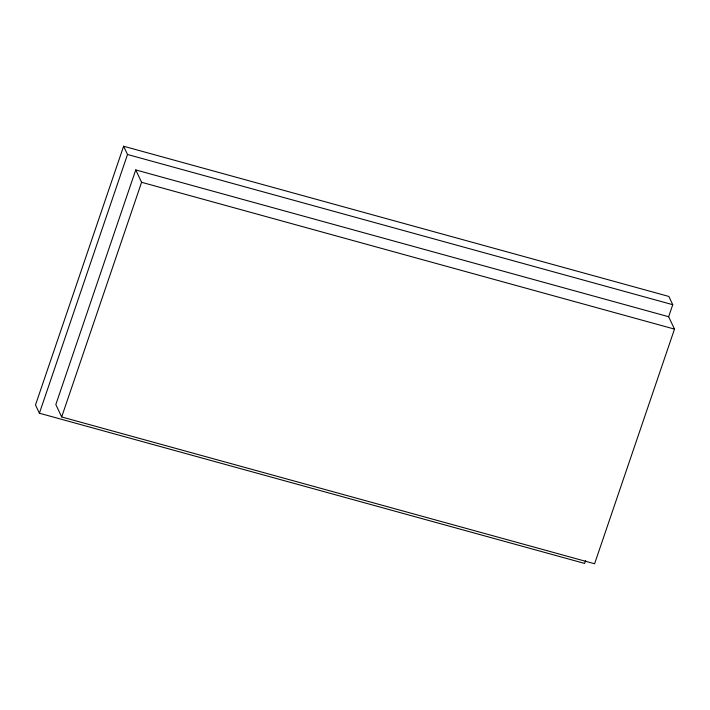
<?xml version="1.0" encoding="UTF-8"?>
<svg xmlns="http://www.w3.org/2000/svg" width="710" height="710" viewBox="0 0 710 710"><rect width="100%" height="100%" fill="white"/><g stroke="black" fill="none" stroke-linecap="round" stroke-linejoin="round"><path stroke-width="1.06" d="M668.651 316.731L135.743 169.921L55.824 404.576L61.672 416.956L594.59 563.767L674.5 329.112L668.651 316.731L672.752 304.696L668.847 296.443L123.611 146.233L35.5 404.966L39.396 413.22L584.632 563.429L585.661 560.421M39.396 413.22L127.516 154.487L123.611 146.233M61.672 416.956L141.592 182.292L135.743 169.921M127.516 154.487L672.752 304.696M141.592 182.292L674.5 329.112"/></g></svg>
